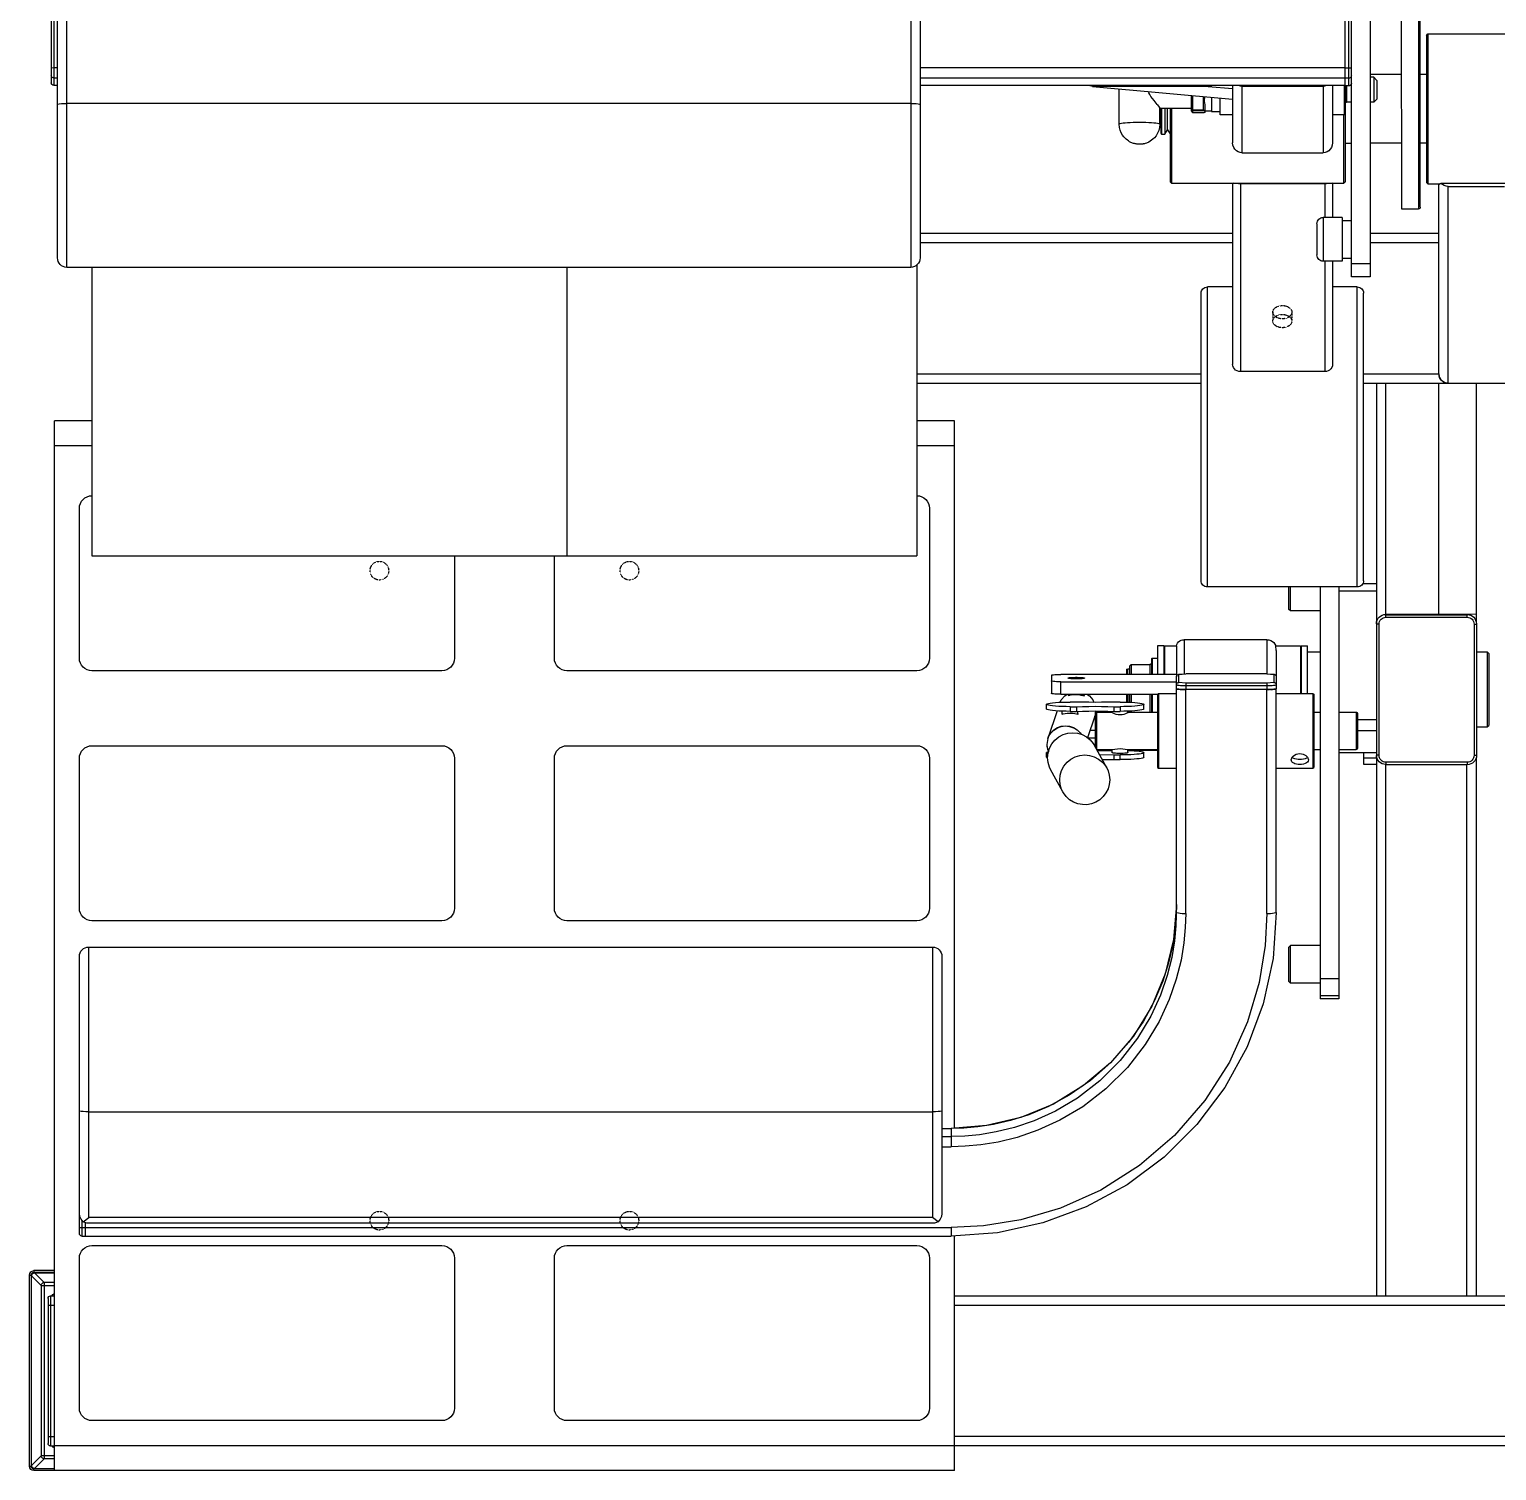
# Model space of a CAD drawing. Header units: millimetres. Extents: x 29224 to 62779, y 35576 to 54938.
# Drawn here: x 42109 to 42859, y 44895 to 45632 of the extents above; entities that cross this region are included whole.
import ezdxf

# ---------------------------------------------------------------- set-up
doc = ezdxf.new("R2010")
doc.units = ezdxf.units.MM
doc.linetypes.add('PEN_TYPE_1', pattern=[0])
doc.linetypes.add('PEN_TYPE_9', pattern=[0.1389, 0.0833, -0.0556])

# ---------------------------------------------------------------- blocks, each defined once
blk = doc.blocks.new('A$C4BB32A06')
at = {"color": 7, "linetype": 'PEN_TYPE_1'}
for points in [[(685.93, 888.93), (685.93, 697.31)], [(11.23, 848.83), (11.23, 796.6)], [(12.5, 850.15), (12.5, 795.33)], [(673.14, 799.59), (673.14, 849.8)], [(675.06, 795.07), (675.06, 849.88)], [(676.33, 796.35), (676.33, 848.62)], [(14.42, 706.98), (14.42, 838.1)], [(19.2, 702.18), (19.2, 840.15)], [(450.91, 840.15), (450.91, 702.18)], [(455.69, 838.1), (455.69, 706.98)], [(701.89, 834.41), (701.98, 732.08)], [(710.67, 834.42), (710.77, 732.08)], [(711.59, 732.97), (711.46, 833.53)], [(714.71, 820.85), (715.46, 821.61)], [(714.71, 820.85), (714.71, 745.64)], [(715.46, 821.61), (765.1, 821.61)], [(715.46, 821.61), (715.46, 744.87)], [(11.23, 804.28), (12.5, 804.39)], [(12.5, 804.39), (14.42, 804.39)], [(673.14, 804.3), (455.69, 804.3)], [(675.06, 804.13), (673.14, 804.13)], [(676.33, 804.02), (675.06, 804.13)], [(12.5, 799.17), (12.17, 799.22), (11.85, 799.35), (11.59, 799.54), (11.39, 799.8), (11.26, 800.11), (11.23, 800.44)], [(12.5, 795.33), (12.17, 795.38), (11.85, 795.51), (11.59, 795.7), (11.39, 795.96), (11.26, 796.27), (11.23, 796.6)], [(12.5, 795.31), (12, 795.41), (11.59, 795.69), (11.33, 796.09), (11.23, 796.6)], [(12.5, 799.17), (14.42, 799.17)], [(673.14, 799.05), (455.69, 799.05)], [(673.14, 795.21), (673.14, 799.59)], [(675.06, 798.91), (673.14, 798.91)], [(676.33, 800.19), (676.3, 799.87), (676.17, 799.56), (675.97, 799.3), (675.68, 799.09), (675.39, 798.97), (675.06, 798.91)], [(676.33, 796.34), (676.3, 796.01), (676.17, 795.72), (675.97, 795.46), (675.68, 795.25), (675.39, 795.12), (675.06, 795.07)], [(676.33, 796.34), (676.23, 795.84), (675.95, 795.43), (675.55, 795.16), (675.06, 795.07)], [(676.33, 697.31), (676.33, 796.34)], [(701.92, 800.83), (685.93, 800.81)], [(687.82, 799.45), (685.93, 799.45)], [(689.45, 797.83), (687.82, 799.45)], [(687.82, 799.45), (687.82, 786.65)], [(689.45, 797.83), (689.45, 788.26)], [(714.71, 800.85), (711.49, 800.85)], [(12.5, 795.33), (14.42, 795.33)], [(673.14, 795.21), (455.69, 795.21)], [(543.45, 794.81), (541.6, 795.2)], [(544.33, 794.77), (543.45, 794.81)], [(543.91, 794.77), (615.59, 788.18)], [(603.12, 794.77), (544.33, 794.77)], [(557.58, 775.5), (557.58, 793.5)], [(577.02, 785.43), (575.39, 787.48), (574.54, 788.59), (573.79, 789.61), (573.17, 790.56), (572.65, 791.44), (572.36, 792.14)], [(594.33, 790.12), (594.33, 782.23)], [(595.15, 790.04), (595.15, 782.79)], [(600.75, 782.79), (600.75, 789.52)], [(601.49, 785.46), (601.3, 786.26), (601.2, 787.11), (601.2, 788), (601.3, 788.95), (601.4, 789.47)], [(605.89, 795.2), (603.12, 794.77)], [(603.12, 794.77), (615.59, 793.62)], [(604.72, 789.14), (604.72, 781.85)], [(609.18, 780.26), (609.18, 788.74)], [(615.59, 795.2), (615.59, 765.93)], [(620.38, 794.77), (618.45, 795.2)], [(661.94, 794.77), (620.38, 794.77)], [(620.38, 794.77), (620.38, 760.81)], [(663.86, 795.2), (661.94, 794.77)], [(661.94, 794.77), (661.94, 760.81)], [(666.73, 795.2), (666.73, 765.93)], [(672.75, 780.26), (672.75, 795.2)], [(675.06, 795.07), (673.14, 795.07)], [(673.24, 795.07), (673.14, 745.98)], [(673.79, 795.07), (673.79, 786.65)], [(689.45, 788.26), (687.82, 786.65)], [(14.42, 785.56), (14.65, 785.71), (15.33, 785.82), (16.4, 785.94), (17.74, 785.98), (19.2, 786.02)], [(450.91, 786.02), (19.2, 786.02)], [(450.91, 786.02), (452.37, 785.98), (453.71, 785.94), (454.78, 785.82), (455.47, 785.71), (455.69, 785.56)], [(577.02, 785.43), (577.63, 784.65), (578.06, 784.05), (578.29, 783.69), (578.35, 783.49)], [(594.33, 783.46), (578.35, 783.46)], [(578.35, 775.5), (578.35, 783.46)], [(578.81, 783.46), (578.81, 770.88)], [(579.2, 783.46), (579.2, 770.38)], [(580.86, 783.46), (580.86, 770.38)], [(582.26, 772.51), (582.26, 783.46)], [(583.59, 783.46), (583.59, 745.98)], [(584.37, 783.46), (584.37, 745.23)], [(594.33, 783.2), (595.08, 782.52)], [(594.33, 782.23), (595.08, 781.46)], [(595.08, 782.52), (595.15, 782.79)], [(595.15, 782.79), (600.75, 782.79)], [(595.15, 782.39), (601.07, 782.39)], [(595.15, 782.39), (595.15, 781.41)], [(595.15, 781.41), (601.01, 781.41)], [(601.07, 782.39), (600.75, 782.79)], [(601.49, 781.46), (601.04, 781.41)], [(601.49, 782.34), (601.07, 782.39)], [(601.49, 781.46), (601.49, 785.46)], [(601.49, 782.31), (604.72, 782.31)], [(604.72, 781.85), (609.18, 781.85)], [(673.24, 786.44), (673.5, 786.6), (673.79, 786.65)], [(676.33, 786.65), (673.79, 786.65)], [(687.82, 786.65), (685.93, 786.65)], [(557.58, 775.5), (557.71, 775.67), (558.07, 775.8), (558.69, 775.94), (559.57, 776.07), (560.61, 776.19), (561.85, 776.28), (563.25, 776.35), (564.74, 776.41), (566.34, 776.45), (567.97, 776.46), (569.59, 776.45), (571.16, 776.41), (572.69, 776.35), (574.09, 776.28), (575.32, 776.19), (576.36, 776.07), (577.21, 775.94), (577.83, 775.8), (578.22, 775.67), (578.35, 775.5)], [(578.35, 775.5), (578.19, 773.75), (577.8, 772.17), (577.24, 770.86), (576.46, 769.53), (575.62, 768.5), (574.83, 767.72), (572.69, 766.27), (571.58, 765.79), (570.93, 765.57), (570.51, 765.44), (570.21, 765.38), (569.98, 765.33), (569.79, 765.3), (569.66, 765.28), (569.17, 765.22), (568.71, 765.17), (568.32, 765.15), (568, 765.14), (567.67, 765.15), (567.41, 765.15), (567.12, 765.18), (566.86, 765.2), (566.53, 765.25), (566.18, 765.3), (565.79, 765.36), (565.36, 765.48), (564.87, 765.61), (564.39, 765.77), (563.99, 765.92), (563.54, 766.13), (562.92, 766.44), (562.27, 766.83), (561.75, 767.19), (561.13, 767.69), (560.58, 768.21), (559.96, 768.9), (559.24, 769.86), (558.62, 770.95), (558.07, 772.31), (557.71, 773.81), (557.58, 775.5)], [(615.59, 780.26), (609.18, 780.26)], [(672.75, 780.26), (666.73, 780.26)], [(672.36, 780.26), (672.36, 745.23)], [(673.14, 780.65), (672.75, 780.26)], [(578.81, 770.75), (579.2, 770.38)], [(579.2, 770.38), (580.86, 770.38)], [(580.86, 770.38), (582.26, 772.51)], [(582.26, 772.51), (583.59, 770.51)], [(620.38, 760.81), (619.4, 760.92), (618.42, 761.26), (617.54, 761.83), (616.76, 762.58), (616.14, 763.54), (615.72, 764.68), (615.59, 765.93)], [(666.73, 765.93), (666.6, 764.68), (666.18, 763.54), (665.56, 762.58), (664.78, 761.83), (663.9, 761.26), (662.92, 760.92), (661.94, 760.81)], [(620.38, 760.81), (661.94, 760.81)], [(676.33, 765.62), (673.14, 765.62)], [(701.95, 765.66), (685.93, 765.64)], [(714.71, 765.67), (711.55, 765.67)], [(583.59, 745.98), (584.37, 745.23)], [(584.37, 745.23), (672.36, 745.23)], [(615.59, 745.23), (615.59, 652.55)], [(618.65, 744.9), (615.88, 745.23)], [(619.56, 744.89), (618.65, 744.9)], [(662.76, 744.89), (619.56, 744.89)], [(619.56, 744.89), (619.56, 648.83)], [(663.67, 744.9), (662.76, 744.89)], [(662.76, 744.89), (662.76, 727.7)], [(666.44, 745.23), (663.67, 744.9)], [(666.73, 745.23), (666.73, 727.7)], [(672.36, 745.23), (673.14, 745.98)], [(714.71, 745.64), (715.46, 744.87)], [(715.46, 744.87), (721.74, 744.87)], [(721.09, 647.7), (721.09, 744.87)], [(721.74, 744.87), (721.09, 744.48)], [(722.17, 745.16), (721.74, 744.87)], [(758.4, 745.16), (722.17, 745.16)], [(725.91, 743.62), (724.83, 743.72), (723.86, 744.03), (722.95, 744.51), (722.17, 745.16)], [(725.91, 743.62), (754.65, 743.62)], [(725.91, 642.89), (725.91, 743.62)], [(701.98, 732.08), (710.77, 732.08)], [(711.59, 732.89), (711.52, 732.58), (711.35, 732.32), (711.09, 732.15), (710.77, 732.08)], [(658.75, 724.49), (658.82, 725.14), (659.01, 725.73), (659.3, 726.28), (659.69, 726.75), (660.16, 727.14), (660.7, 727.43), (661.3, 727.62), (661.94, 727.68)], [(658.75, 724.49), (658.75, 708.51)], [(671.55, 727.7), (661.94, 727.7)], [(661.94, 727.7), (661.94, 705.32)], [(661.94, 727.7), (661.94, 727.68)], [(671.55, 727.7), (671.55, 705.32)], [(671.55, 726.09), (676.33, 726.09)], [(455.69, 719.64), (615.59, 719.64)], [(455.69, 714.83), (615.59, 714.83)], [(685.93, 719.64), (721.09, 719.64)], [(685.93, 714.83), (721.09, 714.83)], [(19.2, 702.18), (18.24, 702.28), (17.34, 702.56), (16.53, 703), (15.82, 703.58), (15.24, 704.29), (14.79, 705.1), (14.52, 706), (14.42, 706.96)], [(455.69, 706.96), (455.6, 706), (455.32, 705.1), (454.88, 704.29), (454.29, 703.58), (453.58, 703), (452.77, 702.56), (451.87, 702.28), (450.91, 702.18)], [(661.94, 705.32), (661.3, 705.39), (660.7, 705.57), (660.16, 705.87), (659.69, 706.26), (659.3, 706.73), (659.01, 707.27), (658.82, 707.87), (658.75, 708.51)], [(671.55, 706.92), (676.33, 706.92)], [(450.91, 702.18), (19.2, 702.18)], [(32, 702.18), (32, 554.49)], [(275, 702.18), (275, 554.49)], [(454.07, 703.47), (454.07, 554.49)], [(671.55, 705.32), (661.94, 705.32)], [(662.76, 705.32), (662.76, 648.83)], [(666.73, 705.32), (666.73, 652.55)], [(685.93, 703.99), (676.33, 703.99)], [(599.44, 688.93), (599.51, 689.58), (599.7, 690.18), (599.99, 690.73), (600.38, 691.2), (600.86, 691.59), (601.41, 691.89), (602.01, 692.07), (602.67, 692.14)], [(615.59, 692.14), (602.67, 692.14)], [(602.67, 538.64), (602.67, 692.14)], [(679.39, 692.14), (666.73, 692.14)], [(685.93, 697.31), (676.33, 697.31)], [(679.39, 538.64), (679.39, 692.14)], [(679.39, 692.14), (680.05, 692.07), (680.65, 691.89), (681.2, 691.59), (681.68, 691.2), (682.07, 690.73), (682.36, 690.18), (682.55, 689.58), (682.61, 688.93)], [(599.44, 541.83), (599.44, 688.93)], [(682.61, 541.83), (682.61, 688.93)], [(454.07, 647.7), (599.44, 647.7)], [(619.56, 648.83), (618.71, 648.91), (617.84, 649.2), (617.09, 649.64), (616.47, 650.23), (615.98, 650.93), (615.69, 651.72), (615.59, 652.55)], [(662.76, 648.83), (619.56, 648.83)], [(666.73, 652.55), (666.63, 651.72), (666.34, 650.93), (665.85, 650.23), (665.23, 649.64), (664.48, 649.2), (663.6, 648.91), (662.76, 648.83)], [(682.61, 647.7), (721.09, 647.7)], [(721.09, 647.7), (721.32, 646.3)], [(725.91, 642.89), (724.94, 642.98), (724.03, 643.27), (723.21, 643.71), (722.5, 644.3), (721.91, 645.01), (721.47, 645.83), (721.19, 646.74), (721.09, 647.7)], [(721.32, 646.3), (721.51, 645.88)], [(721.51, 645.88), (721.94, 645.03)], [(454.07, 642.89), (599.44, 642.89)], [(682.61, 642.89), (838.6, 642.89)], [(689.13, 642.89), (689.13, 176.02)], [(693.91, 524.58), (693.91, 642.89)], [(721.09, 524.71), (721.09, 642.89)], [(721.94, 645.03), (722.26, 644.63)], [(722.26, 644.63), (722.91, 643.99)], [(722.91, 643.99), (723.3, 643.68)], [(723.3, 643.68), (724.15, 643.28)], [(724.15, 643.28), (724.57, 643.1)], [(724.57, 643.1), (725.91, 642.89)], [(740.3, 520.7), (740.3, 642.89)], [(32, 623.71), (12.79, 623.71)], [(12.79, 86.49), (12.79, 623.71)], [(473.27, 623.71), (454.07, 623.71)], [(473.27, 261.73), (473.27, 623.71)], [(32, 610.92), (12.79, 610.92)], [(473.27, 610.92), (454.07, 610.92)], [(25.58, 578.94), (25.71, 580.23), (26.09, 581.43), (26.68, 582.51), (27.46, 583.46), (28.41, 584.24), (29.5, 584.83), (30.7, 585.2), (32, 585.33)], [(25.58, 502.2), (25.58, 578.94)], [(454.07, 585.33), (455.36, 585.2), (456.57, 584.83), (457.65, 584.24), (458.6, 583.46), (459.39, 582.51), (459.98, 581.43), (460.35, 580.23), (460.48, 578.94)], [(460.48, 578.94), (460.48, 502.2)], [(32, 554.49), (454.07, 554.49)], [(217.45, 554.49), (217.45, 502.2)], [(268.62, 502.2), (268.62, 554.49)], [(602.67, 538.64), (602.01, 538.7), (601.41, 538.89), (600.86, 539.18), (600.38, 539.57), (599.99, 540.05), (599.7, 540.59), (599.51, 541.19), (599.44, 541.83)], [(682.61, 541.83), (682.55, 541.19), (682.36, 540.59), (682.07, 540.05), (681.68, 539.57), (681.2, 539.18), (680.65, 538.89), (680.05, 538.7), (679.39, 538.64)], [(679.39, 538.64), (602.67, 538.64)], [(644.37, 527.16), (644.37, 538.64)], [(645.15, 526.38), (645.15, 538.64)], [(660.35, 538.64), (660.35, 327.83)], [(669.92, 538.64), (669.92, 327.83)], [(689.13, 536.41), (669.92, 536.41)], [(689.13, 540.2), (682.16, 540.2)], [(645.15, 526.38), (644.37, 527.16)], [(660.35, 526.38), (645.15, 526.38)], [(689.13, 519.77), (689.22, 520.74), (689.5, 521.64), (689.95, 522.46), (690.53, 523.17), (691.24, 523.76), (692.05, 524.2), (692.95, 524.48), (693.91, 524.58)], [(690.52, 519.64), (689.26, 519.64)], [(690.52, 519.64), (690.6, 520.36), (690.8, 521.02), (691.13, 521.61), (691.56, 522.13), (692.08, 522.56), (692.68, 522.88), (693.34, 523.09), (694.04, 523.16)], [(690.52, 452.51), (690.52, 519.64)], [(740.3, 524.71), (693.91, 524.58)], [(694.04, 523.18), (694.04, 524.45)], [(694.04, 524.45), (735.61, 524.45)], [(694.04, 523.18), (735.61, 523.18)], [(694.04, 523.18), (694.04, 523.16)], [(735.61, 523.18), (735.61, 524.45)], [(735.61, 523.16), (736.32, 523.09), (736.98, 522.88), (737.58, 522.56), (738.1, 522.13), (738.53, 521.61), (738.85, 521.02), (739.06, 520.36), (739.13, 519.64)], [(735.64, 524.58), (736.58, 524.45), (737.46, 524.16), (738.25, 523.71), (738.93, 523.12), (739.5, 522.42), (739.93, 521.61), (740.2, 520.72), (740.3, 519.77)], [(739.13, 519.64), (739.13, 452.51)], [(739.13, 519.64), (740.43, 519.64)], [(740.3, 519.66), (740.3, 519.77)], [(740.43, 519.64), (740.43, 452.51)], [(586.88, 508.48), (587.11, 509.23), (587.46, 509.91), (587.95, 510.5), (588.57, 511), (589.26, 511.36), (590, 511.59), (590.79, 511.67)], [(590.79, 511.67), (590.79, 494.22)], [(633.17, 511.67), (590.79, 511.67)], [(633.17, 511.67), (633.17, 494.22)], [(633.17, 511.67), (634.14, 511.55), (635.09, 511.26), (635.93, 510.79), (636.68, 510.14), (637.27, 509.36), (637.69, 508.48)], [(580.4, 508.59), (577.21, 508.59)], [(577.21, 508.48), (577.21, 493.91)], [(580.4, 508.2), (580.73, 508.54)], [(580.4, 508.48), (580.4, 493.91)], [(580.79, 508.59), (586.91, 508.59)], [(580.79, 508.48), (580.79, 493.91)], [(586.88, 508.48), (586.81, 507.11)], [(586.81, 507.11), (586.81, 492.59)], [(637.63, 508.59), (650.36, 508.59)], [(637.95, 506.07), (637.69, 508.48)], [(637.95, 506.07), (637.95, 492.59)], [(650.36, 508.48), (650.36, 484.21)], [(650.42, 508.54), (650.75, 508.2)], [(650.75, 508.59), (653.94, 508.59)], [(650.75, 484.21), (650.75, 508.48)], [(653.94, 484.21), (653.94, 508.48)], [(653.94, 505.39), (660.35, 505.39)], [(740.43, 505.39), (745.9, 505.39)], [(745.9, 505.39), (745.9, 467.02)], [(745.9, 505.39), (746.68, 504.62)], [(746.68, 504.62), (746.68, 467.79)], [(32, 495.8), (30.7, 495.93), (29.5, 496.3), (28.41, 496.89), (27.46, 497.67), (26.68, 498.62), (26.09, 499.71), (25.71, 500.91), (25.58, 502.2)], [(211.07, 495.8), (32, 495.8)], [(217.45, 502.2), (217.32, 500.91), (216.94, 499.71), (216.35, 498.62), (215.57, 497.67), (214.63, 496.89), (213.55, 496.3), (212.35, 495.93), (211.07, 495.8)], [(275, 495.8), (273.71, 495.93), (272.52, 496.3), (271.43, 496.89), (270.49, 497.67), (269.71, 498.62), (269.12, 499.71), (268.75, 500.91), (268.62, 502.2)], [(454.07, 495.8), (275, 495.8)], [(460.48, 502.2), (460.35, 500.91), (459.98, 499.71), (459.39, 498.62), (458.6, 497.67), (457.65, 496.89), (456.57, 496.3), (455.36, 495.93), (454.07, 495.8)], [(561.23, 496.6), (562.04, 496.6)], [(561.23, 496.6), (561.23, 493.91)], [(562.82, 497.41), (562.76, 497.09), (562.59, 496.83), (562.34, 496.66), (562.04, 496.6)], [(562.04, 493.91), (562.04, 496.6)], [(562.82, 498.18), (563.64, 498.97)], [(562.82, 498.18), (562.82, 493.91)], [(563.64, 498.97), (573.21, 498.97)], [(563.64, 498.97), (563.64, 493.91)], [(574.02, 499.75), (573.96, 499.45), (573.79, 499.2), (573.53, 499.03), (573.21, 498.97)], [(573.21, 498.97), (573.21, 493.91)], [(574.02, 501.81), (574.38, 502.2)], [(574.02, 501.81), (574.02, 493.91)], [(574.38, 502.2), (574.38, 493.91)], [(574.38, 502.2), (577.21, 502.2)], [(522.85, 493.44), (522.98, 493.54), (523.3, 493.63), (523.89, 493.73), (524.67, 493.8), (525.55, 493.86), (526.59, 493.9), (527.67, 493.91)], [(522.85, 493.44), (522.85, 484.23)], [(527.67, 490.12), (526.59, 490.12), (525.55, 490.15), (524.67, 490.22), (523.89, 490.3), (523.3, 490.38), (522.98, 490.48), (522.85, 490.59)], [(586.81, 493.91), (527.67, 493.91)], [(527.67, 490.12), (586.81, 490.12)], [(527.67, 483.76), (527.67, 490.12)], [(531.44, 492.01), (531.54, 492.1), (531.8, 492.19), (532.22, 492.25), (532.81, 492.32), (533.53, 492.37), (534.34, 492.4), (535.19, 492.43), (536.07, 492.43), (536.94, 492.4), (537.73, 492.37), (538.44, 492.32), (539.03, 492.25), (539.45, 492.19), (539.74, 492.1), (539.84, 492.01)], [(539.84, 492.01), (539.74, 491.93), (539.45, 491.84), (539.03, 491.78), (538.44, 491.7), (537.73, 491.65), (536.94, 491.62), (536.07, 491.6), (535.19, 491.6), (534.34, 491.62), (533.53, 491.65), (532.81, 491.7), (532.22, 491.78), (531.8, 491.84), (531.54, 491.93), (531.44, 492.01)], [(586.81, 492.59), (586.85, 492.95), (587.01, 493.29), (587.17, 493.54), (587.46, 493.76), (587.76, 493.88), (588.02, 493.98)], [(586.81, 486.57), (586.81, 492.59)], [(586.81, 488.49), (586.85, 488.82), (586.98, 489.13), (587.17, 489.39), (587.43, 489.6), (587.76, 489.71), (588.08, 489.76)], [(591.6, 488), (590.66, 488.02), (589.74, 488.05), (588.93, 488.1), (588.21, 488.15), (587.6, 488.23), (587.17, 488.31), (586.88, 488.39), (586.81, 488.49)], [(586.94, 493.21), (586.85, 492.93)], [(586.98, 493.24), (587.17, 493.5), (587.43, 493.7), (587.76, 493.83), (588.08, 493.86)], [(588.05, 493.98), (591.6, 494.22)], [(588.08, 493.86), (591.6, 494.22)], [(588.08, 489.76), (588.08, 493.86)], [(591.6, 489.42), (588.08, 489.76)], [(633.17, 494.22), (591.6, 494.22)], [(591.6, 489.42), (591.6, 486.1)], [(633.17, 489.42), (591.6, 489.42)], [(633.17, 488), (591.6, 488)], [(633.17, 494.22), (636.55, 494.01)], [(633.17, 494.22), (636.68, 493.86)], [(636.68, 489.76), (633.17, 489.42)], [(633.17, 489.42), (633.17, 486.1)], [(637.95, 488.49), (637.86, 488.39), (637.6, 488.31), (637.14, 488.23), (636.55, 488.15), (635.84, 488.1), (634.99, 488.05), (634.11, 488.02), (633.17, 488)], [(636.55, 494.01), (636.81, 493.94), (637.04, 493.88), (637.24, 493.78), (637.46, 493.63), (637.63, 493.47), (637.79, 493.28), (637.89, 492.98), (637.95, 492.59)], [(636.68, 493.86), (636.68, 489.76)], [(636.68, 493.86), (637.01, 493.83), (637.33, 493.7), (637.6, 493.5), (637.79, 493.23), (637.92, 492.92), (637.95, 492.59)], [(636.68, 489.76), (637.01, 489.71), (637.33, 489.6), (637.6, 489.39), (637.79, 489.13), (637.92, 488.82), (637.95, 488.49)], [(637.95, 492.59), (637.95, 486.57)], [(527.67, 483.76), (526.59, 483.77), (525.55, 483.8), (524.67, 483.87), (523.89, 483.93), (523.3, 484.03), (522.98, 484.13), (522.85, 484.23)], [(527.41, 479.67), (527.96, 480.86), (529.75, 482.91), (531.02, 483.71)], [(527.67, 483.76), (577.21, 483.76)], [(531.44, 483.09), (532.55, 483.76)], [(533.07, 483.38), (532.16, 483.19), (531.61, 483.06), (531.44, 483.07)], [(533.07, 483.38), (534.21, 483.54), (535.48, 483.61), (536.78, 483.54), (537.99, 483.36), (538.93, 483.15), (539.58, 483.02), (539.84, 483.06)], [(538.86, 483.76), (539.84, 483.07)], [(540.95, 483.76), (542.32, 482.86), (544.11, 480.81), (544.66, 479.6)], [(561.23, 483.76), (561.23, 479.73)], [(562.04, 483.76), (562.04, 479.72)], [(562.82, 483.76), (562.82, 479.69)], [(563.64, 483.76), (563.64, 479.65)], [(573.21, 483.76), (573.21, 474.62)], [(574.02, 483.76), (574.02, 474.62)], [(574.38, 483.76), (574.38, 474.62)], [(577.21, 483.71), (577.73, 484.21)], [(577.21, 483.71), (577.21, 446.35)], [(577.73, 484.21), (577.73, 445.85)], [(577.73, 484.21), (586.81, 484.21)], [(586.81, 372.02), (586.81, 486.57)], [(589.52, 486.15), (586.81, 486.57)], [(586.81, 486.57), (587.01, 486.44)], [(587.14, 486.41), (587.63, 486.31)], [(587.79, 486.29), (588.7, 486.2)], [(588.7, 486.2), (588.96, 486.18)], [(588.96, 486.18), (590.1, 486.13)], [(590.52, 486.12), (589.52, 486.15)], [(590.26, 486.13), (591.6, 486.1)], [(591.6, 486.1), (590.52, 486.12)], [(591.6, 371.55), (591.6, 486.1)], [(633.17, 486.1), (591.6, 486.1)], [(633.17, 486.1), (634.47, 486.13)], [(634.24, 486.12), (633.17, 486.1)], [(633.17, 371.55), (633.17, 486.1)], [(635.25, 486.15), (634.24, 486.12)], [(634.89, 486.15), (635.8, 486.18)], [(637.95, 486.57), (635.25, 486.15)], [(635.8, 486.18), (636.03, 486.2)], [(636.03, 486.2), (636.98, 486.29)], [(637.14, 486.31), (637.63, 486.41)], [(637.76, 486.44), (637.95, 486.57)], [(637.95, 372.02), (637.95, 486.57)], [(637.95, 484.21), (656.64, 484.21)], [(656.64, 484.21), (656.64, 445.85)], [(656.64, 484.21), (657.16, 483.71)], [(657.16, 483.71), (657.16, 446.35)], [(520.31, 478.6), (520.34, 478.68), (520.67, 478.89), (521.32, 479.07), (522.26, 479.25), (523.5, 479.39), (525, 479.54), (526.66, 479.64), (528.48, 479.72), (530.43, 479.77), (532.42, 479.78)], [(520.31, 476.19), (520.31, 478.6)], [(532.42, 477.39), (530.43, 477.41), (528.48, 477.46), (526.66, 477.52), (525, 477.64), (523.5, 477.78), (522.26, 477.93), (521.32, 478.11), (520.67, 478.29), (520.34, 478.48), (520.31, 478.6)], [(532.42, 474.98), (530.43, 475.01), (528.48, 475.05), (526.66, 475.15), (525, 475.24), (523.5, 475.37), (522.26, 475.54), (521.32, 475.71), (520.67, 475.89), (520.34, 476.09), (520.31, 476.19)], [(525.75, 475.19), (520.99, 461.13)], [(528.25, 473.62), (528.45, 473.78)], [(528.45, 473.58), (528.25, 473.6)], [(528.45, 473.58), (528.45, 475.06)], [(528.45, 473.58), (528.97, 473.71), (529.85, 473.91), (531.02, 474.07), (532.29, 474.14), (533.59, 474.07), (534.8, 473.89), (535.74, 473.68), (536.39, 473.55)], [(535.64, 479.78), (532.42, 479.78)], [(532.42, 477.39), (535.64, 477.39)], [(532.42, 477.39), (532.42, 474.98)], [(532.42, 474.98), (535.64, 474.98)], [(554.82, 479.78), (551.72, 479.69), (548.5, 479.62), (545.21, 479.6), (541.96, 479.62), (538.73, 479.69), (535.64, 479.78)], [(535.64, 477.39), (538.73, 477.49), (541.96, 477.55), (545.21, 477.57), (548.5, 477.55), (551.72, 477.49), (554.82, 477.39)], [(535.64, 477.39), (535.64, 474.98)], [(535.64, 474.98), (538.73, 475.1), (541.96, 475.16), (545.21, 475.18), (548.5, 475.16), (551.72, 475.1), (554.82, 474.98)], [(536.42, 473.55), (536.42, 475.01)], [(536.42, 473.83), (536.62, 473.6)], [(536.62, 473.58), (536.42, 473.55)], [(545.11, 472.61), (545.21, 472.93)], [(545.21, 473.83), (546.03, 474.62)], [(545.21, 473.83), (545.21, 456.96)], [(545.38, 473.99), (545.57, 475.18)], [(546.03, 474.62), (553.84, 474.62)], [(546.03, 474.62), (546.03, 455.52)], [(554.03, 474.38), (553.84, 474.58)], [(554.03, 474.38), (554.03, 475.01)], [(558.01, 473.21), (557.03, 473.26), (556.08, 473.45), (555.24, 473.75), (554.55, 474.04), (554.1, 474.32), (554.03, 474.38)], [(558.01, 479.78), (554.82, 479.78)], [(554.82, 477.39), (558.01, 477.39)], [(554.82, 477.39), (554.82, 474.98)], [(554.82, 474.98), (558.01, 474.98)], [(558.01, 479.78), (560.02, 479.77), (561.98, 479.72), (563.8, 479.64), (565.49, 479.54), (566.96, 479.39), (568.19, 479.25), (569.14, 479.07), (569.79, 478.89), (570.11, 478.68), (570.15, 478.6)], [(570.15, 478.6), (570.11, 478.48), (569.79, 478.29), (569.14, 478.11), (568.19, 477.93), (566.96, 477.78), (565.49, 477.64), (563.8, 477.52), (561.98, 477.46), (560.02, 477.41), (558.01, 477.39)], [(558.01, 477.39), (558.01, 474.98)], [(570.15, 476.19), (570.11, 476.09), (569.79, 475.89), (569.14, 475.71), (568.19, 475.54), (566.96, 475.37), (565.49, 475.24), (563.8, 475.15), (561.98, 475.05), (560.02, 475.01), (558.01, 474.98)], [(562.01, 474.38), (561.94, 474.32), (561.49, 474.04), (560.8, 473.75), (559.96, 473.45), (559.01, 473.26), (558.01, 473.21)], [(562.01, 474.38), (562.01, 475.06)], [(562.2, 474.58), (562.01, 474.38)], [(562.2, 474.62), (577.21, 474.62)], [(562.82, 475), (562.82, 474.62)], [(563.64, 475.13), (563.64, 474.62)], [(570.15, 476.19), (570.15, 478.6)], [(657.16, 474.62), (660.35, 474.62)], [(669.92, 474.62), (678.74, 474.62)], [(678.74, 474.62), (678.74, 455.43)], [(678.74, 474.62), (679.04, 474.56), (679.29, 474.39), (679.46, 474.14), (679.52, 473.83)], [(679.52, 473.83), (679.52, 456.26)], [(521.12, 461.08), (521.48, 462.08), (522.62, 463.88), (524.12, 465.41), (525.94, 466.55), (527.96, 467.27)], [(522.59, 464.04), (524.12, 465.54), (525.94, 466.68), (527.96, 467.37), (530.11, 467.61), (532.22, 467.37), (534.24, 466.65), (536.07, 465.51)], [(527.96, 467.27), (530.11, 467.53), (532.22, 467.3), (534.24, 466.6), (536.07, 465.48), (537.6, 463.96), (538.05, 463.3)], [(545.11, 472.61), (541.37, 461.51)], [(689.13, 470.72), (679.52, 470.72)], [(740.43, 467.02), (745.9, 467.02)], [(745.9, 467.02), (746.68, 467.79)], [(520.99, 461.13), (520.51, 458.09)], [(520.51, 457.93), (520.54, 457.26)], [(520.51, 457.93), (520.7, 456.26)], [(521.12, 461.08), (520.54, 458.02)], [(520.96, 451.28), (521.19, 453.76), (521.94, 456.15), (523.11, 458.36), (524.7, 460.3), (526.63, 461.9), (528.84, 463.08), (531.21, 463.82), (533.72, 464.08), (536.23, 463.85), (538.6, 463.13), (540.82, 461.96)], [(521.45, 462.22), (520.99, 461.13)], [(538.02, 463.31), (537.6, 463.98)], [(540.82, 461.96), (542.77, 460.4), (544.33, 458.48), (544.95, 457.47)], [(541.44, 461.47), (545.21, 461.47)], [(545.21, 465.27), (542.64, 465.27)], [(689.13, 465.04), (679.52, 465.04)], [(25.58, 451.02), (25.71, 452.31), (26.09, 453.51), (26.68, 454.6), (27.46, 455.55), (28.41, 456.33), (29.5, 456.92), (30.7, 457.29), (32, 457.42)], [(25.58, 374.28), (25.58, 451.02)], [(32, 457.42), (211.07, 457.42)], [(211.07, 457.42), (212.35, 457.29), (213.55, 456.92), (214.63, 456.33), (215.57, 455.55), (216.35, 454.6), (216.94, 453.51), (217.32, 452.31), (217.45, 451.02)], [(217.45, 451.02), (217.45, 374.28)], [(268.62, 451.02), (268.75, 452.31), (269.12, 453.51), (269.71, 454.6), (270.49, 455.55), (271.43, 456.33), (272.52, 456.92), (273.71, 457.29), (275, 457.42)], [(268.62, 374.28), (268.62, 451.02)], [(275, 457.42), (454.07, 457.42)], [(454.07, 457.42), (455.36, 457.29), (456.57, 456.92), (457.65, 456.33), (458.6, 455.55), (459.39, 454.6), (459.98, 453.51), (460.35, 452.31), (460.48, 451.02)], [(460.48, 451.02), (460.48, 374.28)], [(521.29, 454.33), (520.31, 453.87)], [(520.31, 451.48), (520.31, 453.87)], [(520.31, 453.87), (521.16, 453.43)], [(520.31, 451.48), (520.9, 451.11)], [(520.54, 457.26), (520.83, 455.6)], [(520.8, 455.84), (521.32, 454.21)], [(520.83, 455.6), (521.32, 454.2)], [(522.49, 445.21), (521.94, 446.42), (521.19, 448.79), (520.96, 451.28)], [(527.15, 439.92), (527.41, 442.4), (528.12, 444.79), (529.29, 447), (530.89, 448.94), (532.84, 450.54), (535.06, 451.72), (537.43, 452.46), (539.94, 452.72), (542.41, 452.49), (544.82, 451.77), (547.04, 450.6), (548.96, 449.04), (550.55, 447.12), (551.17, 446.12)], [(551.17, 446.12), (544.95, 457.47)], [(546.06, 455.43), (553.97, 455.43)], [(546.25, 455.11), (554.03, 455.11)], [(546.35, 454.9), (554.03, 455.04)], [(547.49, 452.85), (554.82, 452.67)], [(548.79, 450.44), (554.82, 450.28)], [(554.03, 455.45), (558.01, 456.04)], [(554.03, 453.87), (554.03, 455.43)], [(558.01, 453.47), (557.19, 453.48), (556.38, 453.5), (555.66, 453.55), (555.04, 453.6), (554.55, 453.66), (554.23, 453.74), (554.03, 453.82), (554.03, 453.87)], [(554.82, 452.67), (558.01, 452.67)], [(554.82, 452.67), (554.82, 450.28)], [(558.01, 456.04), (562.01, 455.45)], [(562.01, 453.87), (561.98, 453.82), (561.81, 453.74), (561.49, 453.66), (561, 453.6), (560.38, 453.55), (559.63, 453.5), (558.85, 453.48), (558.01, 453.47)], [(570.15, 453.87), (570.02, 453.68), (569.56, 453.5), (568.85, 453.32), (567.84, 453.16), (566.6, 453.01), (565.17, 452.9), (563.54, 452.8), (561.78, 452.73), (559.93, 452.68), (558.01, 452.67)], [(558.01, 450.28), (558.01, 452.67)], [(570.15, 451.48), (570.02, 451.28), (569.56, 451.11), (568.85, 450.93), (567.84, 450.76), (566.6, 450.63), (565.17, 450.5), (563.54, 450.41), (561.78, 450.34), (559.93, 450.29), (558.01, 450.28)], [(562.01, 453.87), (562.01, 455.43)], [(562.01, 455.11), (577.21, 455.11)], [(562.01, 455), (563.54, 454.93), (565.17, 454.83), (566.6, 454.72), (567.84, 454.57), (568.85, 454.41), (569.56, 454.23), (570.02, 454.05), (570.15, 453.87)], [(562.07, 455.43), (577.21, 455.43)], [(570.15, 451.48), (570.15, 453.87)], [(645.57, 450.19), (646.03, 451.51)], [(646.03, 451.51), (646.51, 452.08), (647.2, 452.6), (648.04, 453.03), (648.99, 453.29), (649.96, 453.37)], [(649.96, 450.36), (649.12, 450.39), (648.27, 450.49), (647.49, 450.67), (646.84, 450.93), (646.29, 451.25), (646.03, 451.51)], [(649.96, 453.37), (650.81, 453.3), (651.63, 453.11), (652.41, 452.78), (653.06, 452.36), (653.61, 451.85), (653.87, 451.51)], [(653.87, 451.51), (653.38, 451.11), (652.7, 450.76), (651.85, 450.54), (650.91, 450.39), (649.96, 450.36)], [(653.87, 451.51), (654.36, 450.19)], [(657.16, 455.43), (660.35, 455.43)], [(669.92, 455.43), (678.74, 455.43)], [(689.13, 453.73), (669.92, 453.73)], [(679.52, 456.23), (679.46, 455.92), (679.29, 455.67), (679.04, 455.5), (678.74, 455.43)], [(682.71, 447.83), (682.71, 453.63)], [(689.13, 451.02), (682.71, 451.02)], [(693.91, 447.83), (692.97, 447.93), (692.09, 448.19), (691.28, 448.62), (690.58, 449.18), (689.99, 449.87), (689.54, 450.66), (689.25, 451.54), (689.13, 452.49)], [(690.52, 452.51), (689.26, 452.51)], [(694.04, 448.97), (693.34, 449.04), (692.68, 449.25), (692.08, 449.58), (691.56, 450.01), (691.13, 450.53), (690.8, 451.13), (690.6, 451.79), (690.52, 452.51)], [(740.43, 452.51), (740.33, 451.54), (740.05, 450.64), (739.61, 449.82), (739.02, 449.11), (738.31, 448.52), (737.49, 448.08), (736.58, 447.8), (735.61, 447.7)], [(739.13, 452.51), (739.06, 451.8), (738.85, 451.14), (738.53, 450.54), (738.1, 450.01), (737.58, 449.58), (736.98, 449.25), (736.32, 449.04), (735.61, 448.97)], [(739.13, 452.51), (740.43, 452.51)], [(740.3, 176.02), (740.3, 451.45)], [(528.71, 433.85), (522.49, 445.21)], [(551.17, 446.11), (551.85, 444.61), (552.5, 442.33), (552.73, 439.99)], [(554.82, 450.28), (558.01, 450.28)], [(577.21, 446.35), (577.73, 445.85)], [(577.73, 445.85), (586.81, 445.85)], [(637.95, 445.85), (656.64, 445.85)], [(649.96, 447.8), (649.12, 447.83), (648.27, 447.95), (647.49, 448.14), (646.84, 448.42), (646.29, 448.76), (645.9, 449.18), (645.64, 449.67), (645.57, 450.19)], [(654.36, 450.19), (654.26, 449.59), (653.94, 449.05), (653.38, 448.6), (652.7, 448.26), (651.85, 448), (650.91, 447.83), (649.96, 447.8)], [(656.64, 445.85), (657.16, 446.35)], [(689.13, 447.83), (682.71, 447.83)], [(693.91, 176.02), (693.91, 447.7)], [(694.04, 448.97), (694.04, 447.7)], [(735.61, 448.97), (694.04, 448.97)], [(735.61, 447.7), (694.04, 447.7)], [(735.48, 176.02), (735.48, 447.7)], [(735.61, 448.99), (735.61, 448.97)], [(735.61, 448.97), (735.61, 447.7)], [(528.71, 433.85), (528.12, 435.06), (527.41, 437.43), (527.15, 439.92)], [(552.73, 439.99), (552.5, 437.65), (551.85, 435.37), (550.81, 433.25), (549.38, 431.36), (547.62, 429.77), (545.6, 428.53), (543.42, 427.68), (541.08, 427.24), (538.73, 427.26), (536.42, 427.68), (534.21, 428.55), (532.22, 429.78), (530.47, 431.36), (529.07, 433.25), (528.71, 433.85)], [(586.81, 376.14), (586.59, 365.22), (585.87, 357.58), (584.47, 349.12), (582.16, 339.83), (578.68, 329.73), (573.7, 318.98), (566.96, 307.75), (558.14, 296.4), (547.59, 285.9), (536.2, 277.15), (524.9, 270.46), (514.13, 265.54), (504, 262.08), (494.66, 259.78), (486.16, 258.38), (478.51, 257.68), (471.68, 257.47)], [(586.81, 376.14), (585.38, 358.22)], [(32, 367.89), (30.7, 368.02), (29.5, 368.39), (28.41, 368.98), (27.46, 369.76), (26.68, 370.71), (26.09, 371.79), (25.71, 372.99), (25.58, 374.28)], [(211.07, 367.89), (32, 367.89)], [(217.45, 374.28), (217.32, 372.99), (216.94, 371.79), (216.35, 370.71), (215.57, 369.76), (214.63, 368.98), (213.55, 368.39), (212.35, 368.02), (211.07, 367.89)], [(275, 367.89), (273.71, 368.02), (272.52, 368.39), (271.43, 368.98), (270.49, 369.76), (269.71, 370.71), (269.12, 371.79), (268.75, 372.99), (268.62, 374.28)], [(454.07, 367.89), (275, 367.89)], [(460.48, 374.28), (460.35, 372.99), (459.98, 371.79), (459.39, 370.71), (458.6, 369.76), (457.65, 368.98), (456.57, 368.39), (455.36, 368.02), (454.07, 367.89)], [(637.95, 372.02), (636.26, 348.48), (631.21, 325.41), (622.95, 303.29), (611.57, 282.57), (597.36, 263.65), (580.56, 246.96), (561.59, 232.81), (540.75, 221.5), (518.52, 213.23), (495.34, 208.22), (471.68, 206.54)], [(633.17, 371.55), (632.32, 355.19), (629.23, 336.34), (623.24, 316.1), (613.96, 295.57), (601.46, 275.91), (585.93, 258.01), (567.97, 242.56), (548.24, 230.06), (527.57, 220.8), (507.19, 214.79), (488.21, 211.7), (471.68, 210.85)], [(591.6, 371.55), (591.37, 364.45), (590.62, 356.51), (589.19, 347.7), (586.75, 338), (583.14, 327.51), (577.96, 316.29), (570.93, 304.59), (561.75, 292.79), (550.75, 281.83), (538.9, 272.72), (527.15, 265.75), (515.88, 260.63), (505.34, 257.01), (495.6, 254.64), (486.78, 253.17), (478.81, 252.44), (471.68, 252.23)], [(586.62, 369.76), (586, 362.66), (584.8, 354.82), (582.81, 346.24), (579.85, 336.91), (575.65, 326.97), (569.98, 316.52), (562.53, 305.78), (553.29, 295.33), (542.8, 286.05), (532, 278.56), (521.45, 272.83), (511.39, 268.6), (501.95, 265.61), (493.26, 263.62), (485.32, 262.38), (478.16, 261.77), (471.68, 261.57)], [(586.81, 372.02), (589.74, 371.6)], [(589.87, 371.58), (591.6, 371.55)], [(633.17, 371.55), (634.89, 371.58)], [(634.99, 371.6), (637.95, 372.02)], [(25.58, 349.62), (25.68, 350.59), (25.96, 351.48), (26.4, 352.3), (26.99, 353), (27.7, 353.59), (28.52, 354.03), (29.43, 354.31), (30.4, 354.41)], [(30.4, 354.41), (462.07, 354.41)], [(30.4, 216), (30.4, 354.41)], [(462.07, 354.41), (462.07, 216)], [(462.07, 354.41), (463.04, 354.31), (463.93, 354.03), (464.75, 353.59), (465.46, 353), (466.04, 352.3), (466.48, 351.48), (466.76, 350.59), (466.86, 349.62)], [(585.38, 358.22), (581.15, 340.74), (574.25, 324.14), (564.81, 308.8), (553.09, 295.15), (539.35, 283.48), (523.96, 274.09), (507.26, 267.2), (489.68, 263.02), (471.68, 261.6)], [(645.15, 355.13), (644.37, 354.33)], [(644.37, 336.73), (644.37, 354.33)], [(645.15, 335.94), (645.15, 355.13)], [(660.35, 355.13), (645.15, 355.13)], [(25.58, 218.05), (25.58, 349.61)], [(466.86, 349.61), (466.86, 218.05)], [(669.92, 338.17), (660.35, 338.17)], [(645.15, 335.94), (644.37, 336.73)], [(660.35, 335.94), (645.15, 335.94)], [(669.92, 329.41), (660.35, 329.41)], [(669.92, 327.83), (660.35, 327.83)], [(30.4, 270.08), (28.9, 270.1), (27.57, 270.18), (26.49, 270.28), (25.81, 270.41), (25.58, 270.56)], [(466.86, 270.56), (466.63, 270.41), (465.95, 270.28), (464.91, 270.18), (463.57, 270.1), (462.07, 270.08)], [(30.4, 270.08), (462.07, 270.08)], [(466.86, 261.6), (471.68, 261.6)], [(466.86, 257.47), (471.68, 257.47)], [(471.68, 261.57), (471.68, 252.23)], [(466.86, 252.23), (471.68, 252.23)], [(25.58, 207.84), (25.58, 218.05)], [(27.54, 213.83), (26.43, 215.09), (25.78, 216.54), (25.58, 218.05)], [(466.86, 218.05), (466.66, 216.54), (466.05, 215.09), (464.91, 213.83)], [(25.58, 210.98), (26.89, 210.85)], [(26.89, 214.6), (26.89, 206.54)], [(26.89, 210.85), (28.77, 210.85)], [(27.54, 213.83), (30.4, 216)], [(30.01, 213.1), (29.42, 213.15), (28.45, 213.38), (27.54, 213.83)], [(28.77, 206.72), (28.77, 213.3)], [(28.77, 210.85), (471.68, 210.85)], [(462.46, 213.1), (30.01, 213.1)], [(462.07, 216), (30.4, 216)], [(464.91, 213.83), (462.07, 216)], [(464.91, 213.83), (464.03, 213.38), (463.05, 213.15), (462.46, 213.1)], [(471.68, 210.85), (471.68, 206.54)], [(26.89, 206.54), (26.38, 206.64), (25.97, 206.91), (25.69, 207.32), (25.58, 207.81)], [(26.89, 206.54), (28.77, 206.54)], [(28.77, 206.54), (471.68, 206.54)], [(473.27, 86.49), (473.27, 206.66)], [(25.58, 195.21), (25.71, 196.5), (26.09, 197.7), (26.68, 198.79), (27.46, 199.74), (28.41, 200.52), (29.5, 201.11), (30.7, 201.48), (32, 201.61)], [(25.58, 118.47), (25.58, 195.21)], [(32, 201.61), (211.07, 201.61)], [(211.07, 201.61), (212.35, 201.48), (213.55, 201.11), (214.63, 200.52), (215.57, 199.74), (216.35, 198.79), (216.94, 197.7), (217.32, 196.5), (217.45, 195.21)], [(217.45, 195.21), (217.45, 118.47)], [(268.62, 195.21), (268.75, 196.5), (269.12, 197.7), (269.71, 198.79), (270.49, 199.74), (271.43, 200.52), (272.52, 201.11), (273.71, 201.48), (275, 201.61)], [(268.62, 118.47), (268.62, 195.21)], [(275, 201.61), (454.07, 201.61)], [(454.07, 201.61), (455.36, 201.48), (456.57, 201.11), (457.65, 200.52), (458.6, 199.74), (459.39, 198.79), (459.98, 197.7), (460.35, 196.5), (460.48, 195.21)], [(460.48, 195.21), (460.48, 118.47)], [(0, 186.52), (0.18, 187.42), (0.68, 188.15), (1.41, 188.64), (2.31, 188.82)], [(0.91, 186.52), (1.02, 187.06), (1.32, 187.51), (1.76, 187.81), (2.31, 187.92)], [(1.17, 186.16), (1.23, 186.65), (1.43, 187.06), (1.76, 187.38), (2.18, 187.6), (2.67, 187.68)], [(12.79, 188.82), (2.31, 188.82)], [(2.31, 188.82), (2.31, 187.92)], [(12.79, 187.92), (2.31, 187.92)], [(2.67, 187.68), (12.79, 187.68)], [(7.52, 182.81), (2.67, 187.68)], [(0, 186.52), (0.91, 186.52)], [(0, 88.8), (0, 186.52)], [(0.91, 186.52), (0.91, 88.8)], [(1.17, 89.14), (1.17, 186.16)], [(6.02, 181.3), (1.17, 186.16)], [(6.02, 181.3), (6.05, 181.53), (6.12, 181.74), (6.25, 181.95), (6.38, 182.14), (6.51, 182.31), (6.7, 182.47), (6.9, 182.6), (7.09, 182.7), (7.32, 182.76), (7.52, 182.81)], [(6.02, 181.3), (12.79, 181.3)], [(6.02, 181.3), (6.02, 94.01)], [(12.79, 182.81), (7.52, 182.81)], [(7.52, 182.81), (7.52, 92.5)], [(9.6, 174.62), (9.7, 175.12), (9.98, 175.52), (10.38, 175.79), (10.87, 175.89)], [(9.6, 174.62), (9.6, 100.44)], [(10.87, 175.89), (12.79, 175.89)], [(10.87, 175.89), (10.87, 99.15)], [(11.55, 175.91), (12.09, 176.64), (12.79, 177.2)], [(473.27, 176.02), (945.93, 176.02)], [(9.6, 171.11), (12.79, 171.11)], [(473.27, 171.24), (945.93, 171.24)], [(32, 112.08), (30.7, 112.21), (29.5, 112.58), (28.41, 113.17), (27.46, 113.95), (26.68, 114.9), (26.09, 115.98), (25.71, 117.18), (25.58, 118.47)], [(217.45, 118.47), (217.32, 117.18), (216.94, 115.98), (216.35, 114.9), (215.57, 113.95), (214.63, 113.17), (213.55, 112.58), (212.35, 112.21), (211.07, 112.08)], [(275, 112.08), (273.71, 112.21), (272.52, 112.58), (271.43, 113.17), (270.49, 113.95), (269.71, 114.9), (269.12, 115.98), (268.75, 117.18), (268.62, 118.47)], [(460.48, 118.47), (460.35, 117.18), (459.98, 115.98), (459.39, 114.9), (458.6, 113.95), (457.65, 113.17), (456.57, 112.58), (455.36, 112.21), (454.07, 112.08)], [(211.07, 112.08), (32, 112.08)], [(454.07, 112.08), (275, 112.08)], [(9.6, 103.95), (12.79, 103.95)], [(10.87, 99.15), (10.38, 99.25), (9.98, 99.53), (9.7, 99.93), (9.6, 100.44)], [(10.87, 99.15), (12.79, 99.15)], [(12.79, 98.11), (12.19, 98.56), (11.72, 99.15)], [(12.79, 99.28), (945.93, 99.28)], [(473.27, 104.08), (945.93, 104.08)], [(6.02, 94.01), (1.17, 89.14)], [(7.52, 92.5), (2.67, 87.65)], [(12.79, 94.01), (6.02, 94.01)], [(7.52, 92.5), (7.09, 92.63), (6.7, 92.85), (6.38, 93.18), (6.12, 93.57), (6.02, 94.01)], [(12.79, 92.5), (7.52, 92.5)], [(0, 88.8), (0.91, 88.8)], [(2.31, 86.49), (1.41, 86.67), (0.68, 87.16), (0.18, 87.9), (0, 88.8)], [(2.31, 87.38), (1.76, 87.5), (1.32, 87.8), (1.02, 88.25), (0.91, 88.8)], [(2.67, 87.65), (2.18, 87.71), (1.76, 87.92), (1.43, 88.25), (1.23, 88.65), (1.17, 89.14)], [(12.79, 87.38), (2.31, 87.38)], [(2.31, 86.49), (2.31, 87.38)], [(12.79, 86.49), (2.31, 86.49)], [(2.67, 87.65), (12.79, 87.65)], [(473.27, 86.49), (12.79, 86.49)]]:
    blk.add_lwpolyline(points, dxfattribs=at)
at = {"color": 7, "linetype": 'PEN_TYPE_9'}
for points in [[(636.16, 679.21), (636.26, 679.88), (636.52, 680.52), (636.98, 681.1), (637.56, 681.64), (638.31, 682.06), (639.13, 682.37), (640.04, 682.57), (641.01, 682.65), (641.96, 682.58), (642.87, 682.4), (643.71, 682.08), (644.46, 681.66), (645.05, 681.13), (645.51, 680.55), (645.8, 679.93), (645.9, 679.25)], [(645.9, 679.25), (645.8, 678.56), (645.54, 677.93), (645.08, 677.34), (644.5, 676.82), (643.75, 676.4), (642.9, 676.07), (641.99, 675.88), (641.05, 675.81), (640.1, 675.88), (639.19, 676.07), (638.34, 676.38), (637.6, 676.81), (637.01, 677.33), (636.55, 677.91), (636.26, 678.55), (636.16, 679.21)], [(636.16, 679.23), (636.16, 674.69)], [(636.16, 674.66), (636.26, 675.34), (636.52, 675.98), (636.98, 676.56), (637.56, 677.08), (638.31, 677.52), (639.13, 677.83), (640.04, 678.03), (641.01, 678.11), (641.96, 678.04), (642.87, 677.85), (643.71, 677.54), (644.46, 677.11), (645.05, 676.59), (645.51, 676.01), (645.8, 675.37), (645.9, 674.71)], [(645.9, 679.23), (645.9, 674.69)], [(645.9, 674.71), (645.8, 674.02), (645.54, 673.39), (645.08, 672.8), (644.5, 672.28), (643.75, 671.84), (642.9, 671.53), (641.99, 671.34), (641.05, 671.27), (640.1, 671.34), (639.19, 671.53), (638.34, 671.82), (637.6, 672.25), (637.01, 672.79), (636.55, 673.35), (636.26, 674.01), (636.16, 674.66)]]:
    blk.add_lwpolyline(points, dxfattribs=at)
for points in [[(174.28, 546.96), (174.38, 547.92), (174.66, 548.82), (175.1, 549.64), (175.68, 550.35), (176.39, 550.94), (177.21, 551.38), (178.1, 551.66), (179.07, 551.76), (180.04, 551.66), (180.95, 551.38), (181.76, 550.94), (182.48, 550.35), (183.06, 549.64), (183.51, 548.82), (183.79, 547.92), (183.88, 546.96), (183.79, 545.99), (183.51, 545.09), (183.06, 544.28), (182.48, 543.57), (181.76, 542.99), (180.95, 542.55), (180.04, 542.27), (179.07, 542.17), (178.1, 542.27), (177.21, 542.55), (176.39, 542.99), (175.68, 543.57), (175.1, 544.28), (174.66, 545.09), (174.38, 545.99)], [(302.18, 546.96), (302.28, 547.92), (302.56, 548.82), (303, 549.64), (303.59, 550.35), (304.3, 550.94), (305.12, 551.38), (306.02, 551.66), (307, 551.76), (307.96, 551.66), (308.86, 551.38), (309.67, 550.94), (310.38, 550.35), (310.96, 549.64), (311.4, 548.82), (311.68, 547.92), (311.78, 546.96), (311.68, 545.99), (311.4, 545.09), (310.96, 544.28), (310.38, 543.57), (309.67, 542.99), (308.86, 542.55), (307.96, 542.27), (307, 542.17), (306.02, 542.27), (305.12, 542.55), (304.3, 542.99), (303.59, 543.57), (303, 544.28), (302.56, 545.09), (302.28, 545.99)], [(174.28, 214.4), (174.38, 215.36), (174.66, 216.26), (175.1, 217.08), (175.68, 217.78), (176.39, 218.37), (177.21, 218.81), (178.1, 219.09), (179.07, 219.19), (180.04, 219.09), (180.95, 218.81), (181.76, 218.37), (182.48, 217.78), (183.06, 217.08), (183.51, 216.26), (183.79, 215.36), (183.88, 214.4), (183.79, 213.43), (183.51, 212.53), (183.06, 211.72), (182.48, 211.01), (181.76, 210.42), (180.95, 209.98), (180.04, 209.7), (179.07, 209.6), (178.1, 209.7), (177.21, 209.98), (176.39, 210.42), (175.68, 211.01), (175.1, 211.72), (174.66, 212.53), (174.38, 213.43)], [(302.18, 214.4), (302.28, 215.36), (302.56, 216.26), (303, 217.08), (303.59, 217.78), (304.3, 218.37), (305.12, 218.81), (306.02, 219.09), (307, 219.19), (307.96, 219.09), (308.86, 218.81), (309.67, 218.37), (310.38, 217.78), (310.96, 217.08), (311.4, 216.26), (311.68, 215.36), (311.78, 214.4), (311.68, 213.43), (311.4, 212.53), (310.96, 211.72), (310.38, 211.01), (309.67, 210.42), (308.86, 209.98), (307.96, 209.7), (307, 209.6), (306.02, 209.7), (305.12, 209.98), (304.3, 210.42), (303.59, 211.01), (303, 211.72), (302.56, 212.53), (302.28, 213.43)]]:
    blk.add_lwpolyline(points, close=True, dxfattribs=at)

msp = doc.modelspace()

# ---------------------------------------------------------------- block references
msp.add_blockref('A$C4BB32A06', (42108.73, 44808.36))

doc.saveas('drawing.dxf')
